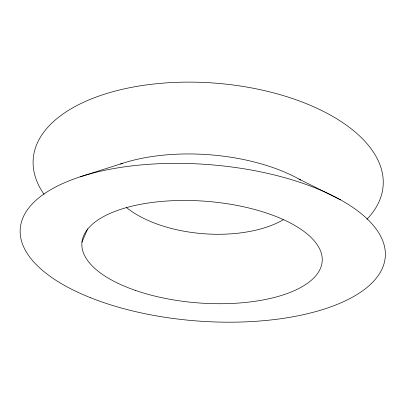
<?xml version="1.0" encoding="UTF-8"?>
<svg xmlns="http://www.w3.org/2000/svg" width="404" height="404" viewBox="0 0 404 404"><rect width="100%" height="100%" fill="white"/><g stroke="black" fill="none" stroke-linecap="round" stroke-linejoin="round"><path stroke-width="0.61" d="M81.956 242.183L87.638 228.841M80.149 176.831L122.427 163.368M298.935 179.058L340.582 199.864M120.463 164.024A129.664 60.363 4.4 0 1 300.758 180.088M44.036 194.314A175.467 89.542 4.4 0 1 215.17 83.133A175.467 89.542 4.4 0 1 366.913 219.281M283.31 219.756A97.359 48.975 4.4 0 1 126.578 207.631M90.582 297.748A183.062 78.401 4.4 0 0 383.643 264.928A183.062 78.401 4.4 0 0 134.047 165.645A183.062 78.401 4.4 0 0 90.582 297.748M135.274 290.355A120.503 50.96 4.4 0 0 321.993 262.994A120.503 50.96 4.4 0 0 148.854 202.924A120.503 50.96 4.4 0 0 135.274 290.355"/></g></svg>
